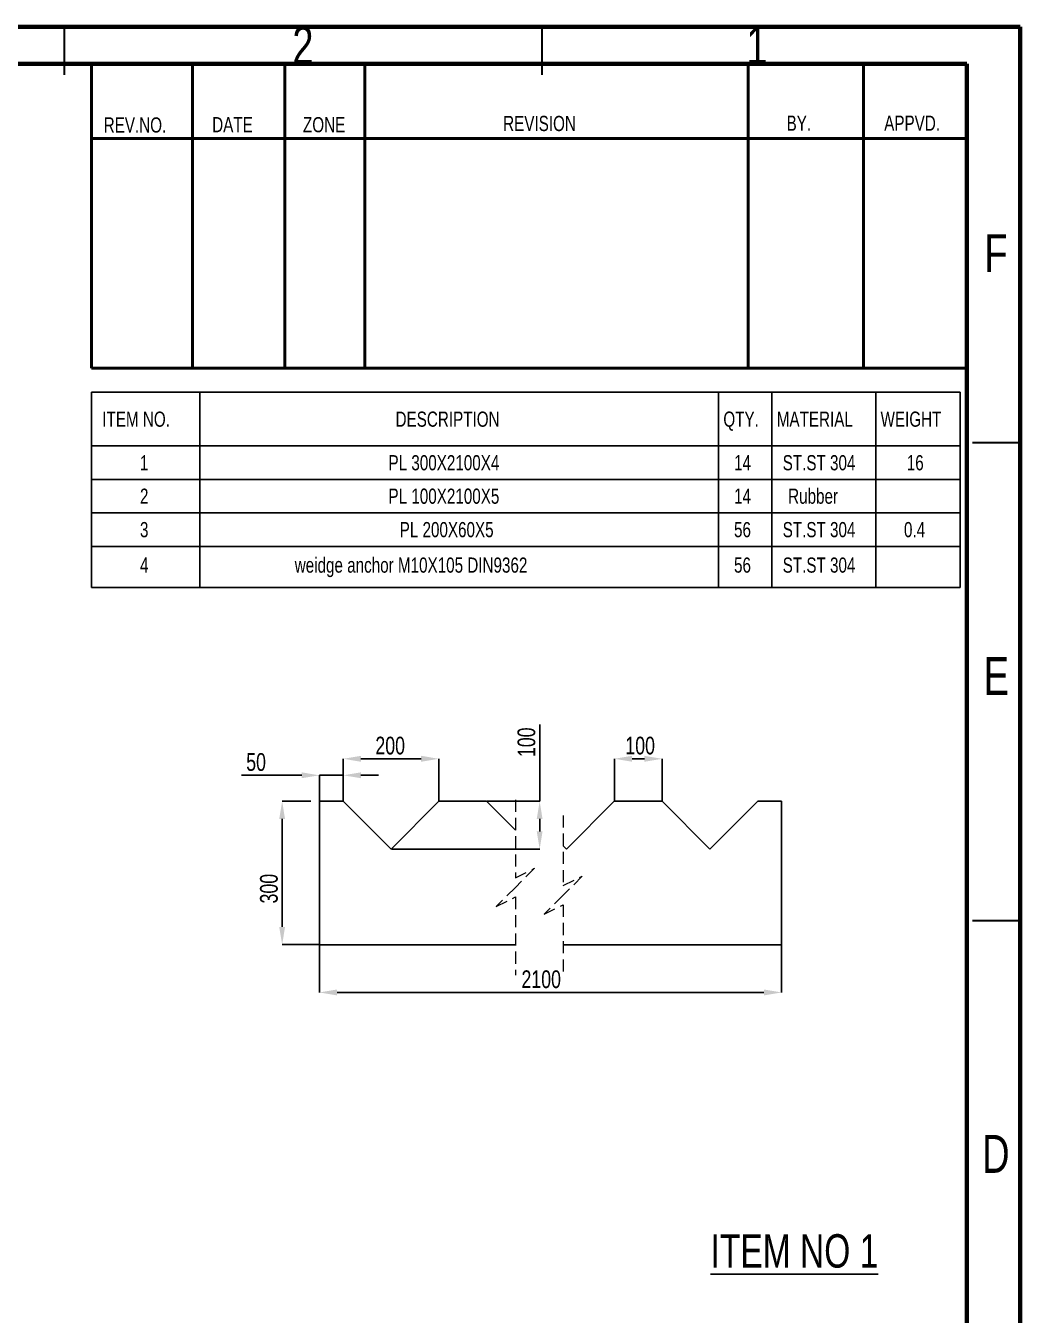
# Model space of a CAD drawing. Header units: millimetres. Extents: x 122 to 2816, y -707 to 556.
# Drawn here: x 888.8 to 992.8, y 245.1 to 380 of the extents above; entities that cross this region are included whole.
import ezdxf

# ---------------------------------------------------------------- set-up
doc = ezdxf.new("R2010")
doc.units = ezdxf.units.MM
doc.header["$PDSIZE"] = -1
doc.linetypes.add('HIDDEN', pattern=[1.905, 1.27, -0.635])
doc.layers.add('FORMAT', color=7, linetype='Continuous')
doc.styles.add('SLDTEXTSTYLE7', font='TXT', dxfattribs={"width": 0.75})
doc.dimstyles.new('SLDDIMSTYLE11', dxfattribs={"dimtxt": 1.852083, "dimasz": 1.852083, "dimexe": 0, "dimexo": 0.625, "dimgap": 0.463021, "dimtad": 1, "dimdec": 0, "dimlfac": 20, "dimrnd": 1e-09, "dimzin": 12, "dimtxsty": 'SLDTEXTSTYLE7', "dimsah": 1, "dimcen": 2.5, "dimazin": 3, "dimtfac": 1, "dimtdec": 0, "dimtmove": 0, "dimatfit": 3, "dimfrac": 2, "dimtzin": 12})
doc.dimstyles.new('SLDDIMSTYLE12', dxfattribs={"dimtxt": 1.852083, "dimasz": 1.852083, "dimexe": 0, "dimexo": 0.625, "dimgap": 0.463021, "dimtad": 1, "dimdec": 0, "dimlfac": 20, "dimrnd": 1e-09, "dimzin": 12, "dimtxsty": 'SLDTEXTSTYLE7', "dimsah": 1, "dimcen": 2.5, "dimazin": 3, "dimtfac": 1, "dimtdec": 0, "dimtmove": 0, "dimatfit": 0, "dimfrac": 2, "dimtzin": 12})

# ---------------------------------------------------------------- blocks, each defined once
blk = doc.blocks.new('SW_TABLEANNOTATION_0')
at = {"layer": 'FORMAT', "color": 0}
for p, q in [((0, 0), (0, -5.62)), ((0, 0), (11.33, 0)), ((11.33, 0), (11.33, -5.62)), ((11.33, 0), (65.61, 0)), ((65.61, 0), (65.61, -5.62)), ((65.61, 0), (71.2, 0)), ((71.2, 0), (71.2, -5.62)), ((71.2, 0), (82.06, 0)), ((82.06, 0), (82.06, -5.62)), ((82.06, 0), (90.9, 0)), ((90.9, 0), (90.9, -5.62)), ((0, -5.62), (0, -9.12)), ((0, -5.62), (11.33, -5.62)), ((11.33, -5.62), (11.33, -9.12)), ((11.33, -5.62), (65.61, -5.62)), ((65.61, -5.62), (65.61, -9.12)), ((65.61, -5.62), (71.2, -5.62)), ((71.2, -5.62), (71.2, -9.12)), ((71.2, -5.62), (82.06, -5.62)), ((82.06, -5.62), (82.06, -9.12)), ((82.06, -5.62), (90.9, -5.62)), ((90.9, -5.62), (90.9, -9.12)), ((0, -9.12), (0, -12.62)), ((0, -9.12), (11.33, -9.12)), ((11.33, -9.12), (11.33, -12.62)), ((11.33, -9.12), (65.61, -9.12)), ((65.61, -9.12), (65.61, -12.62)), ((65.61, -9.12), (71.2, -9.12)), ((71.2, -9.12), (71.2, -12.62)), ((71.2, -9.12), (82.06, -9.12)), ((82.06, -9.12), (82.06, -12.62)), ((82.06, -9.12), (90.9, -9.12)), ((90.9, -9.12), (90.9, -12.62)), ((0, -12.62), (0, -16.13)), ((0, -12.62), (11.33, -12.62)), ((11.33, -12.62), (11.33, -16.13)), ((11.33, -12.62), (65.61, -12.62)), ((65.61, -12.62), (65.61, -16.13)), ((65.61, -12.62), (71.2, -12.62)), ((71.2, -12.62), (71.2, -16.13)), ((71.2, -12.62), (82.06, -12.62)), ((82.06, -12.62), (82.06, -16.13)), ((82.06, -12.62), (90.9, -12.62)), ((90.9, -12.62), (90.9, -16.13)), ((0, -16.13), (0, -20.42)), ((0, -16.13), (11.33, -16.13)), ((11.33, -16.13), (11.33, -20.42)), ((11.33, -16.13), (65.61, -16.13)), ((65.61, -16.13), (65.61, -20.42)), ((65.61, -16.13), (71.2, -16.13)), ((71.2, -16.13), (71.2, -20.42)), ((71.2, -16.13), (82.06, -16.13)), ((82.06, -16.13), (82.06, -20.42)), ((82.06, -16.13), (90.9, -16.13)), ((90.9, -16.13), (90.9, -20.42)), ((0, -20.42), (11.33, -20.42)), ((11.33, -20.42), (65.61, -20.42)), ((65.61, -20.42), (71.2, -20.42)), ((71.2, -20.42), (82.06, -20.42)), ((82.06, -20.42), (90.9, -20.42))]:
    blk.add_line(p, q, dxfattribs=at)
at = {"layer": 'FORMAT', "color": 0, "attachment_point": 1, "style": 'SLDTEXTSTYLE7'}
for s, insert, char_height in [('ITEM NO.', (1.14, -2.02), 1.587), ('DESCRIPTION', (31.82, -2.02), 1.5875), ('QTY.', (66.11, -2.02), 1.587), ('MATERIAL', (71.7, -2.02), 1.587), ('WEIGHT', (82.56, -2.02), 1.587), ('1', (5.08, -6.58), 1.59), ('PL 300X2100X4', (31.08, -6.58), 1.5875), ('14', (67.23, -6.58), 1.587), ('ST.ST 304', (72.32, -6.58), 1.587), ('16', (85.3, -6.58), 1.587), ('2', (5.08, -10.08), 1.59), ('PL 100X2100X5', (31.08, -10.08), 1.5875), ('14', (67.23, -10.08), 1.587), ('Rubber', (72.89, -10.08), 1.587), ('3', (5.08, -13.58), 1.59), ('PL 200X60X5', (32.25, -13.58), 1.5875), ('56', (67.23, -13.58), 1.587), ('ST.ST 304', (72.32, -13.58), 1.587), ('0.4', (85.01, -13.58), 1.587), ('4', (5.08, -17.29), 1.59), ('weidge anchor M10X105 DIN9362', (21.27, -17.29), 1.5875), ('56', (67.23, -17.29), 1.587), ('ST.ST 304', (72.32, -17.29), 1.587)]:
    blk.add_mtext(s, dxfattribs=dict(at, insert=insert, char_height=char_height))
blk = doc.blocks.new('*D1086')
at = {"layer": 'Defpoints', "color": 0}
for p in [(919.5, 283.87), (967.86, 283.87), (967.86, 278.87)]:
    blk.add_point(p, dxfattribs=at)
at = {"layer": 'FORMAT', "color": 0, "lineweight": -2}
for p, q in [((919.5, 283.81), (919.5, 278.87)), ((967.86, 283.81), (967.86, 278.87)), ((921.35, 278.87), (966.01, 278.87))]:
    blk.add_line(p, q, dxfattribs=at)
at = {"layer": 'FORMAT', "color": 0}
for points in [[(921.35, 279.18), (921.35, 278.56), (919.5, 278.87)], [(966.01, 279.18), (966.01, 278.56), (967.86, 278.87)]]:
    blk.add_solid(points, dxfattribs=at)
at = {"layer": 'FORMAT', "color": 0, "insert": (942.71, 281.18), "char_height": 1.852, "attachment_point": 2, "style": 'SLDTEXTSTYLE7'}
blk.add_mtext('\\A1;2100', dxfattribs=at)
blk = doc.blocks.new('*D1087')
at = {"layer": 'Defpoints', "color": 0}
for p in [(918.68, 298.87), (915.61, 283.87), (919.5, 283.87)]:
    blk.add_point(p, dxfattribs=at)
at = {"layer": 'FORMAT', "color": 0, "lineweight": -2}
for p, q in [((918.62, 298.87), (915.61, 298.87)), ((915.61, 297.02), (915.61, 285.72)), ((919.44, 283.87), (915.61, 283.87))]:
    blk.add_line(p, q, dxfattribs=at)
at = {"layer": 'FORMAT', "color": 0}
for points in [[(915.3, 297.02), (915.91, 297.02), (915.61, 298.87)], [(915.3, 285.72), (915.91, 285.72), (915.61, 283.87)]]:
    blk.add_solid(points, dxfattribs=at)
at = {"layer": 'FORMAT', "color": 0, "insert": (913.29, 289.73), "char_height": 1.852, "attachment_point": 2, "rotation": 90, "style": 'SLDTEXTSTYLE7'}
blk.add_mtext('\\A1;300', dxfattribs=at)
blk = doc.blocks.new('*D1088')
at = {"layer": 'Defpoints', "color": 0}
for p in [(919.5, 301.59), (919.5, 298.87), (922, 298.87)]:
    blk.add_point(p, dxfattribs=at)
at = {"layer": 'FORMAT', "color": 0, "lineweight": -2}
for p, q in [((917.65, 301.59), (911.37, 301.59)), ((919.5, 298.93), (919.5, 301.59)), ((922, 301.59), (919.5, 301.59)), ((922, 298.93), (922, 301.59)), ((923.85, 301.59), (925.7, 301.59))]:
    blk.add_line(p, q, dxfattribs=at)
at = {"layer": 'FORMAT', "color": 0}
for points in [[(917.65, 301.9), (917.65, 301.29), (919.5, 301.59)], [(923.85, 301.9), (923.85, 301.29), (922, 301.59)]]:
    blk.add_solid(points, dxfattribs=at)
at = {"layer": 'FORMAT', "color": 0, "insert": (912.88, 303.91), "char_height": 1.852, "attachment_point": 2, "style": 'SLDTEXTSTYLE7'}
blk.add_mtext('\\A1;50', dxfattribs=at)
blk = doc.blocks.new('*D1089')
at = {"layer": 'Defpoints', "color": 0}
for p in [(932, 303.32), (922, 298.87), (932, 298.87)]:
    blk.add_point(p, dxfattribs=at)
at = {"layer": 'FORMAT', "color": 0, "lineweight": -2}
for p, q in [((922, 298.93), (922, 303.32)), ((923.85, 303.32), (930.15, 303.32)), ((932, 298.93), (932, 303.32))]:
    blk.add_line(p, q, dxfattribs=at)
at = {"layer": 'FORMAT', "color": 0}
for points in [[(923.85, 303.63), (923.85, 303.01), (922, 303.32)], [(930.15, 303.63), (930.15, 303.01), (932, 303.32)]]:
    blk.add_solid(points, dxfattribs=at)
at = {"layer": 'FORMAT', "color": 0, "insert": (926.91, 305.63), "char_height": 1.852, "attachment_point": 2, "style": 'SLDTEXTSTYLE7'}
blk.add_mtext('\\A1;200', dxfattribs=at)
blk = doc.blocks.new('*D1090')
at = {"layer": 'Defpoints', "color": 0}
for p in [(950.36, 303.32), (950.36, 298.87), (955.36, 298.87)]:
    blk.add_point(p, dxfattribs=at)
at = {"layer": 'FORMAT', "color": 0, "lineweight": -2}
for p, q in [((950.36, 298.93), (950.36, 303.32)), ((953.51, 303.32), (952.21, 303.32)), ((955.36, 298.93), (955.36, 303.32))]:
    blk.add_line(p, q, dxfattribs=at)
at = {"layer": 'FORMAT', "color": 0}
for points in [[(952.21, 303.63), (952.21, 303.01), (950.36, 303.32)], [(953.51, 303.63), (953.51, 303.01), (955.36, 303.32)]]:
    blk.add_solid(points, dxfattribs=at)
at = {"layer": 'FORMAT', "color": 0, "insert": (953.06, 305.63), "char_height": 1.852, "attachment_point": 2, "style": 'SLDTEXTSTYLE7'}
blk.add_mtext('\\A1;100', dxfattribs=at)
blk = doc.blocks.new('*D1091')
at = {"layer": 'Defpoints', "color": 0}
for p in [(937, 298.87), (942.55, 298.87), (927, 293.87)]:
    blk.add_point(p, dxfattribs=at)
at = {"layer": 'FORMAT', "color": 0, "lineweight": -2}
for p, q in [((942.55, 298.87), (942.55, 306.91)), ((937.06, 298.87), (942.55, 298.87)), ((942.55, 295.72), (942.55, 297.02)), ((927.06, 293.87), (942.55, 293.87))]:
    blk.add_line(p, q, dxfattribs=at)
at = {"layer": 'FORMAT', "color": 0}
for points in [[(942.24, 297.02), (942.85, 297.02), (942.55, 298.87)], [(942.24, 295.72), (942.85, 295.72), (942.55, 293.87)]]:
    blk.add_solid(points, dxfattribs=at)
at = {"layer": 'FORMAT', "color": 0, "insert": (940.23, 305.05), "char_height": 1.852, "attachment_point": 2, "rotation": 90, "style": 'SLDTEXTSTYLE7'}
blk.add_mtext('\\A1;100', dxfattribs=at)

msp = doc.modelspace()

# ---------------------------------------------------------------- linework, layer by layer
at = {"color": 7, "linetype": 'Continuous', "lineweight": 70}
for p, q in [((592.821132, 379.900037), (992.821132, 379.900037)), ((992.821132, 379.900037), (992.821132, 92.900037)), ((597.821132, 376.033562), (987.223604, 376.033562)), ((987.223604, 376.033562), (987.223604, 99.033562))]:
    msp.add_line(p, q, dxfattribs=at)
at = {"color": 7, "linetype": 'Continuous', "lineweight": 35}
for p, q in [((892.821132, 374.900037), (892.821132, 379.900037)), ((942.821132, 374.900037), (942.821132, 379.900037)), ((987.821132, 336.400037), (992.821132, 336.400037)), ((987.821132, 286.400037), (992.821132, 286.400037))]:
    msp.add_line(p, q, dxfattribs=at)
at = {"color": 7, "linetype": 'Continuous', "lineweight": 50}
for p, q in [((895.663993, 376.033562), (895.663993, 344.210643)), ((906.239931, 376.033562), (906.239931, 344.347348)), ((915.899342, 376.033562), (915.899342, 344.210623)), ((924.256789, 376.033562), (924.256789, 344.210643)), ((964.373475, 376.033562), (964.373475, 344.210643)), ((976.410087, 376.033562), (976.410087, 344.210623)), ((987.223604, 368.217841), (895.663993, 368.217841)), ((987.223604, 344.210643), (895.663993, 344.210643))]:
    msp.add_line(p, q, dxfattribs=at)
at = {"color": 7, "linetype": 'Continuous', "lineweight": 25}
for p, q in [((921.999999, 298.869231), (919.500001, 298.869231)), ((919.500001, 298.869231), (919.500001, 283.869231)), ((927, 293.869231), (921.999999, 298.869231)), ((931.999998, 298.869231), (927, 293.869231)), ((936.999999, 298.869231), (931.999998, 298.869231)), ((940.008147, 295.861081), (936.999999, 298.869231)), ((950.357675, 298.869231), (945.357677, 293.869231)), ((955.357677, 298.869231), (950.357675, 298.869231)), ((960.357675, 293.869231), (955.357677, 298.869231)), ((965.357676, 298.869231), (960.357675, 293.869231)), ((967.857674, 298.869231), (965.357676, 298.869231)), ((967.857674, 283.869231), (967.857674, 298.869231)), ((945.357677, 293.869231), (945.00815, 294.21876)), ((919.500001, 283.869231), (940.008147, 283.869231)), ((945.00815, 283.869231), (967.857674, 283.869231))]:
    msp.add_line(p, q, dxfattribs=at)
at = {"color": 7, "linetype": 'HIDDEN', "lineweight": 18}
for p, q in [((940.008148, 299.036082), (940.008148, 290.865156)), ((945.008148, 297.393759), (945.008148, 290.043995)), ((940.008148, 290.865156), (942.008148, 291.865156)), ((942.008148, 291.865156), (940.008148, 289.865156)), ((945.008148, 290.043995), (947.008148, 291.043995)), ((947.008148, 291.043995), (945.008148, 289.043995)), ((940.008148, 289.865156), (938.008148, 287.865156)), ((938.008148, 287.865156), (940.008148, 288.865156)), ((940.008148, 288.865156), (940.008148, 280.694231)), ((945.008148, 289.043995), (943.008148, 287.043995)), ((943.008148, 287.043995), (945.008148, 288.043995)), ((945.008148, 288.043995), (945.008148, 280.694231))]:
    msp.add_line(p, q, dxfattribs=at)

# ---------------------------------------------------------------- block references
at = {"layer": 'FORMAT'}
msp.add_blockref('SW_TABLEANNOTATION_0', (895.652795, 341.672417), dxfattribs=at)

# ---------------------------------------------------------------- texts
at = {"color": 7, "linetype": 'Continuous', "lineweight": 0, "style": 'SLDTEXTSTYLE7'}
for s, insert, char_height, attachment_point in [('2', (917.781169, 379.960191), 3.96875, 2), ('1', (965.281169, 379.960191), 3.96875, 2), ('REV.NO.', (896.937257, 370.436145), 1.5875, 1), ('DATE', (908.290179, 370.465422), 1.5875, 1), ('ZONE', (917.788504, 370.465422), 1.5875, 1), ('REVISION', (938.729037, 370.592563), 1.5875, 1), ('BY.', (968.382181, 370.62184), 1.5875, 1), ('APPVD.', (978.593172, 370.62184), 1.5875, 1), ('F', (990.278872, 358.210191), 3.96875, 2), ('E', (990.328941, 313.960191), 3.96875, 2), ('D', (990.273819, 263.960191), 3.96875, 2)]:
    msp.add_mtext(s, dxfattribs=dict(at, insert=insert, char_height=char_height, attachment_point=attachment_point))
at = {"layer": 'FORMAT', "insert": (960.42272, 253.57569), "char_height": 3.5, "attachment_point": 1, "style": 'SLDTEXTSTYLE7'}
msp.add_mtext('\\LITEM NO 1', dxfattribs=at)

# ---------------------------------------------------------------- dimensions: what is measured, and where the dimension line sits
at = {"layer": 'FORMAT'}
for base, p1, p2, picture, middle in [((942.545056, 298.869231), (926.999999, 293.869231), (936.999999, 298.869231), '*D1091', (942.545056, 305.054594)), ((915.60617, 283.869231), (918.678837, 298.869231), (919.499999, 283.869231), '*D1087', (915.60617, 289.729369))]:
    dim = msp.add_linear_dim(base=base, p1=p1, p2=p2, angle=90, dimstyle='SLDDIMSTYLE11', dxfattribs=at)
    dim.commit()
    dim.dimension.update_dxf_attribs({"geometry": picture, "text_midpoint": middle, "dimtype": 160})
for base, p1, p2, picture, middle in [((931.999999, 303.317114), (921.999999, 298.869231), (931.999999, 298.869231), '*D1089', (926.909974, 303.317114)), ((950.357676, 303.317114), (955.357676, 298.869231), (950.357676, 298.869231), '*D1090', (953.062783, 303.317114)), ((919.499999, 301.594532), (921.999999, 298.869231), (919.499999, 298.869231), '*D1088', (912.879668, 301.594532))]:
    dim = msp.add_linear_dim(base=base, p1=p1, p2=p2, dimstyle='SLDDIMSTYLE12', dxfattribs=at)
    dim.commit()
    dim.dimension.update_dxf_attribs({"geometry": picture, "text_midpoint": middle, "dimtype": 160})
dim = msp.add_linear_dim(base=(967.857676, 278.869835), p1=(919.499999, 283.869231), p2=(967.857676, 283.869231), text='2100', dimstyle='SLDDIMSTYLE11', dxfattribs=at)
dim.commit()
dim.dimension.update_dxf_attribs({"geometry": '*D1086', "text_midpoint": (942.711038, 278.869835), "dimtype": 160})

doc.saveas('drawing.dxf')
